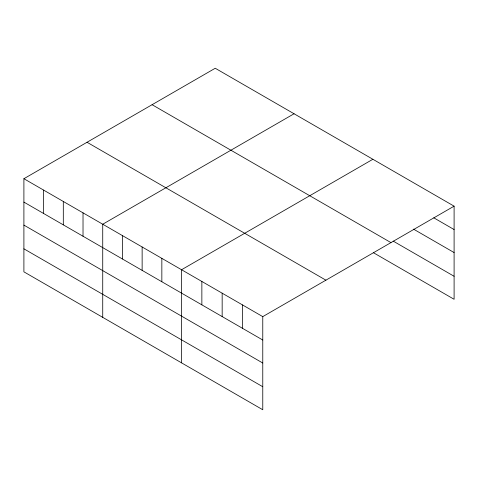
<?xml version="1.0" encoding="UTF-8"?>
<svg xmlns="http://www.w3.org/2000/svg" width="478" height="478" viewBox="0 0 478 478"><rect width="100%" height="100%" fill="white"/><g stroke="black" fill="none" stroke-linecap="round" stroke-linejoin="round"><path stroke-width="0.72" d="M262.769 363.023L262.769 316.627L23.9 178.718L23.9 271.839L262.769 409.748L262.769 363.023L23.9 225.114M23.9 178.718L215.231 68.252L454.1 206.161L454.1 299.282L373.521 252.76M294.06 113.764L102.728 224.23L102.728 317.344M372.882 159.276L181.556 269.735L181.556 362.856M262.769 316.627L454.1 206.161M433.797 217.825L454.1 229.548M413.494 229.117L454.1 252.563M393.191 241.103L454.1 276.272M152.094 104.706L390.962 242.615M87.038 142.265L325.906 280.174M23.9 202.104L262.769 340.013M23.9 248.823L262.769 386.732M242.466 304.904L242.466 328.29M222.162 293.181L222.162 316.567M201.859 281.458L201.859 304.844M161.845 258.359L161.845 281.745M142.139 246.983L142.139 270.369M122.434 235.606L122.434 258.992M83.023 212.847L83.023 236.234M63.311 201.471L63.311 224.857M43.606 190.095L43.606 213.481"/></g></svg>
